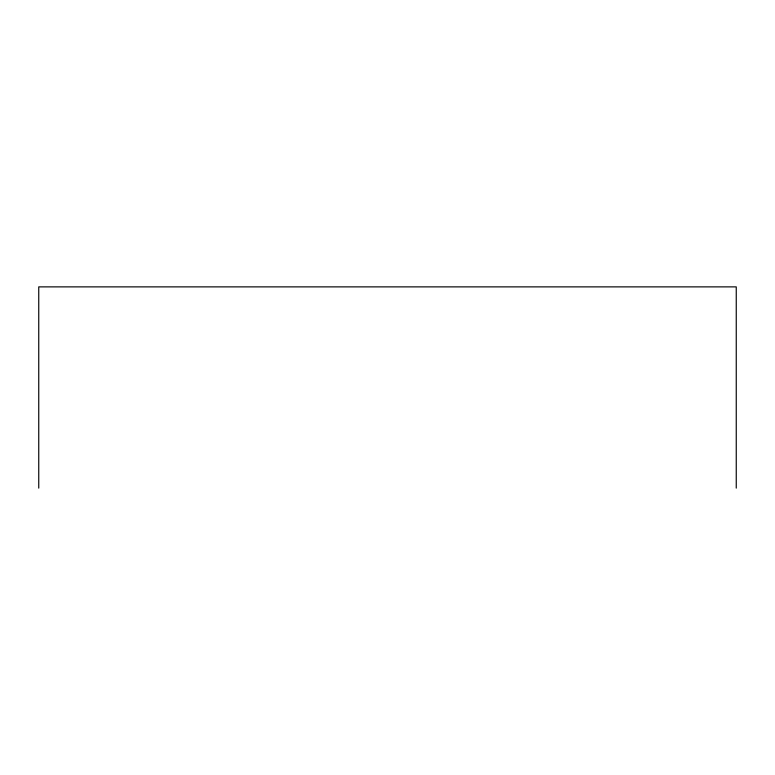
<?xml version="1.0" encoding="UTF-8"?>
<svg xmlns="http://www.w3.org/2000/svg" width="775" height="775" viewBox="0 0 775 775"><rect width="100%" height="100%" fill="white"/><g stroke="black" fill="none" stroke-linecap="round" stroke-linejoin="round"><path stroke-width="1.16" d="M736.25 488.124L736.25 286.876L38.75 286.876L38.75 488.124"/></g></svg>
